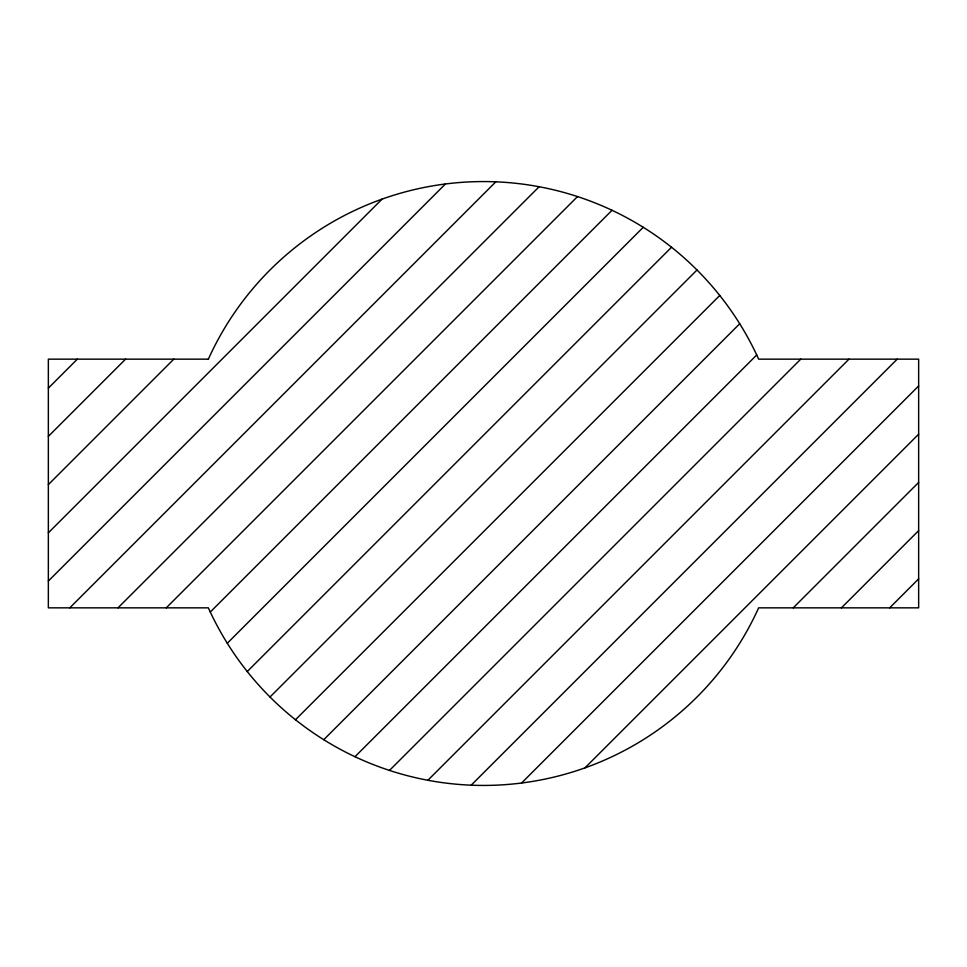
<?xml version="1.0" encoding="UTF-8"?>
<svg xmlns="http://www.w3.org/2000/svg" width="967" height="967" viewBox="0 0 967 967"><rect width="100%" height="100%" fill="white"/><g stroke="black" fill="none" stroke-linecap="round" stroke-linejoin="round"><path stroke-width="1.45" d="M48.35 388.142L77.324 359.156M48.35 436.371L125.553 359.156M48.35 484.6L173.782 359.156M48.35 532.817L382.062 199.105M48.35 581.046L445.436 183.972M69.793 607.844L495.817 181.808M118.022 607.844L539.127 186.728M166.251 607.844L577.517 196.567M210.286 612.026L612.026 210.286M227.281 643.26L643.26 227.281M247.25 671.521L671.521 247.25M269.998 697.002L697.002 269.998M295.479 719.75L719.75 295.479M323.74 739.719L739.719 323.74M354.974 756.714L756.714 354.974M389.483 770.433L800.749 359.156M427.873 780.272L848.978 359.156M471.183 785.192L897.207 359.156M521.564 783.028L918.65 385.954M584.938 767.895L918.65 434.183M793.218 607.844L918.65 482.4M841.447 607.844L918.65 530.629M889.676 607.844L918.65 578.858M208.352 359.156L48.35 359.156L48.35 607.844L208.352 607.844A301.946 301.946 0 0 0 758.648 607.844L918.65 607.844L918.65 359.156L758.648 359.156A301.946 301.946 0 0 0 208.352 359.156"/></g></svg>
